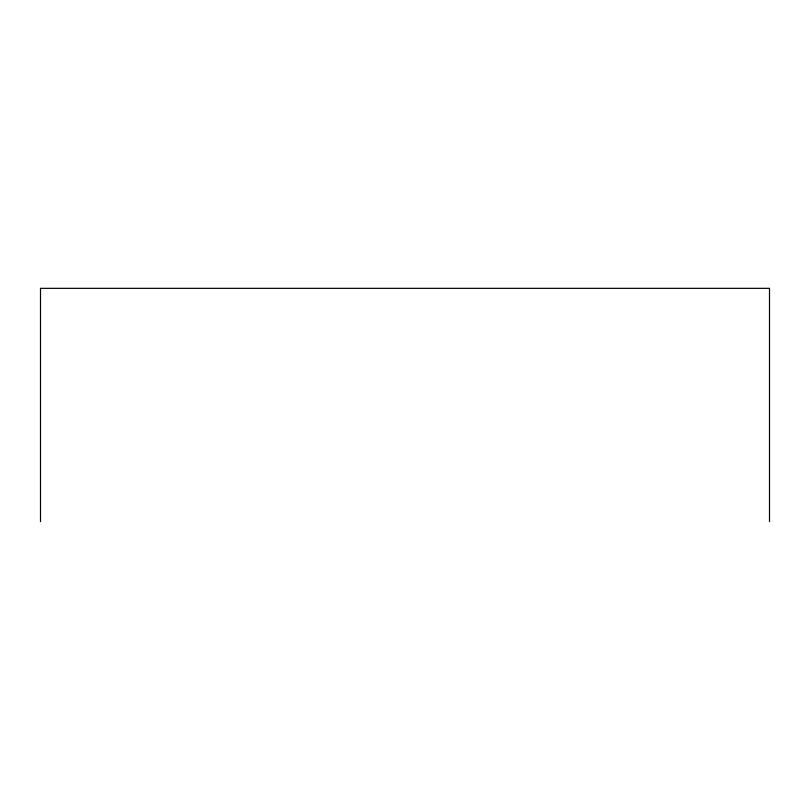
<?xml version="1.0" encoding="UTF-8"?>
<svg xmlns="http://www.w3.org/2000/svg" width="810" height="810" viewBox="0 0 810 810"><rect width="100%" height="100%" fill="white"/><g stroke="black" fill="none" stroke-linecap="round" stroke-linejoin="round"><path stroke-width="1.21" d="M769.5 521.66L769.5 288.34L40.5 288.34L40.5 521.66"/></g></svg>
